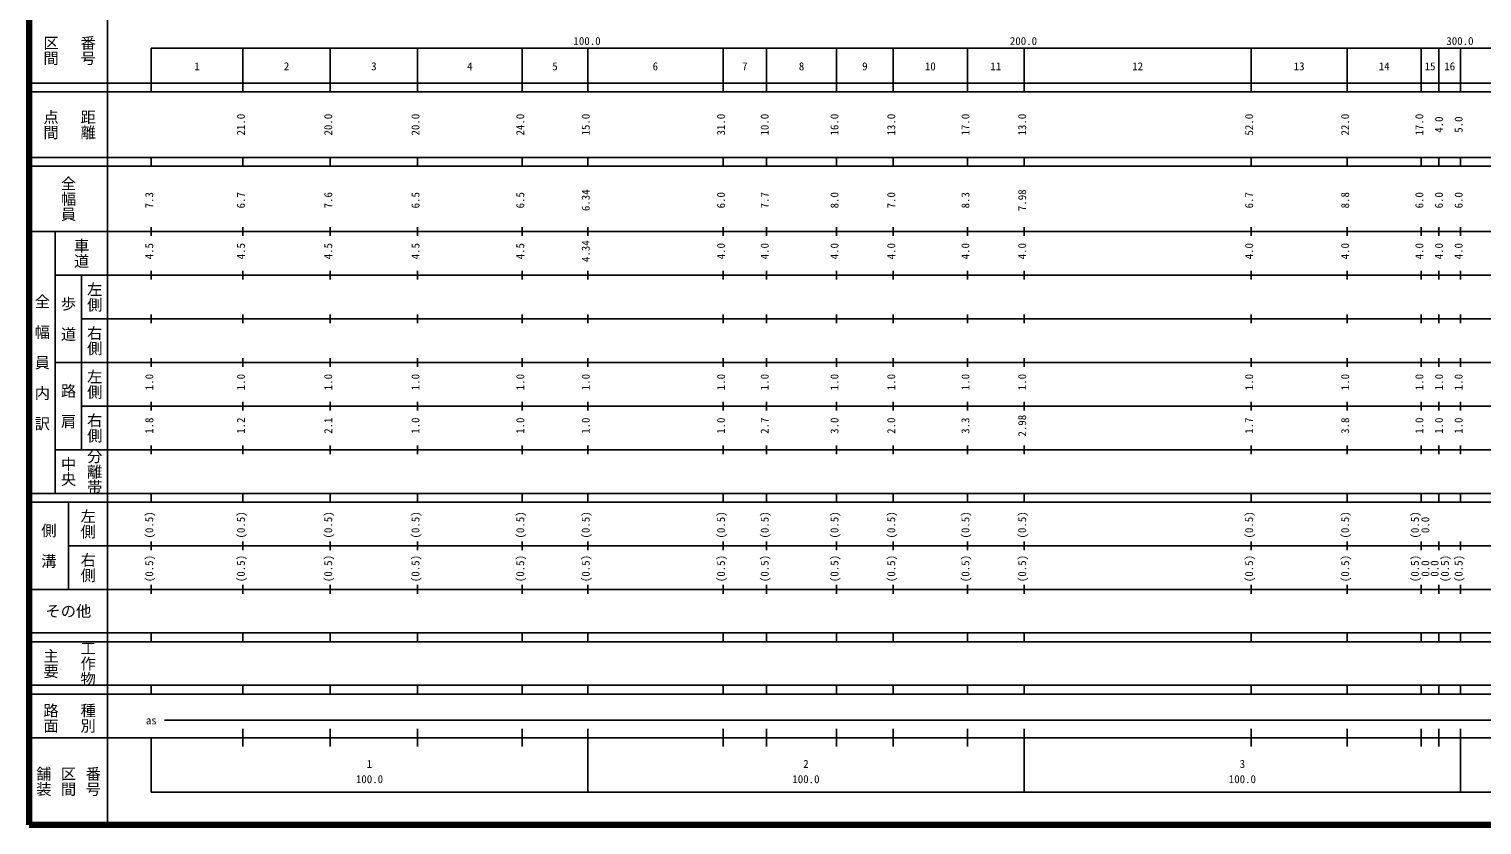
# Model space of a CAD drawing. Units: millimetres on the paper, enlarged 1000 times. Extents: x 40000 to 680000, y 20000 to 380000.
# Drawn here: x 40000 to 372888, y 20000 to 202409 of the extents above; entities that cross this region are included whole.
import ezdxf
from ezdxf.enums import TextEntityAlignment as Align

# ---------------------------------------------------------------- set-up
doc = ezdxf.new("R2010")
doc.units = ezdxf.units.MM
doc.header["$LTSCALE"] = 1000
doc.layers.add('M-TTL', color=2, linetype='Continuous', lineweight=140)
doc.layers.add('M-TTL-BAND', color=7, linetype='Continuous', lineweight=25)
doc.styles.add('@ＭＳ ゴシック', font='')
doc.styles.add('ＭＳ ゴシック', font='')
doc.styles.get('@ＭＳ ゴシック').set_extended_font_data('@MS Gothic')
doc.styles.get('ＭＳ ゴシック').set_extended_font_data('MS Gothic')

msp = doc.modelspace()

# ---------------------------------------------------------------- linework, layer by layer
at = {"layer": 'M-TTL'}
for p, q in [((40000, 380000), (40000, 20000)), ((40000, 20000), (680000, 20000))]:
    msp.add_line(p, q, dxfattribs=at)
at = {"layer": 'M-TTL-BAND'}
for p, q in [((58000, 370000), (58000, 20000)), ((68000, 198000), (579000, 198000)), ((68000, 198000), (68000, 188000)), ((89000, 188000), (89000, 198000)), ((109000, 188000), (109000, 198000)), ((129000, 188000), (129000, 198000)), ((153000, 188000), (153000, 198000)), ((168000, 188000), (168000, 198000)), ((199000, 188000), (199000, 198000)), ((209000, 188000), (209000, 198000)), ((225000, 188000), (225000, 198000)), ((238000, 188000), (238000, 198000)), ((255000, 188000), (255000, 198000)), ((268000, 188000), (268000, 198000)), ((320000, 188000), (320000, 198000)), ((342000, 188000), (342000, 198000)), ((359000, 188000), (359000, 198000)), ((363000, 188000), (363000, 198000)), ((368000, 188000), (368000, 198000)), ((40000, 190000), (579000, 190000)), ((40000, 188000), (579000, 188000)), ((40000, 173000), (579000, 173000)), ((40000, 171000), (579000, 171000)), ((68000, 171000), (68000, 173000)), ((89000, 171000), (89000, 173000)), ((109000, 171000), (109000, 173000)), ((129000, 171000), (129000, 173000)), ((153000, 171000), (153000, 173000)), ((168000, 171000), (168000, 173000)), ((199000, 171000), (199000, 173000)), ((209000, 171000), (209000, 173000)), ((225000, 171000), (225000, 173000)), ((238000, 171000), (238000, 173000)), ((255000, 171000), (255000, 173000)), ((268000, 171000), (268000, 173000)), ((320000, 171000), (320000, 173000)), ((342000, 171000), (342000, 173000)), ((359000, 171000), (359000, 173000)), ((363000, 171000), (363000, 173000)), ((368000, 171000), (368000, 173000)), ((68000, 155000), (68000, 157000)), ((89000, 155000), (89000, 157000)), ((109000, 155000), (109000, 157000)), ((129000, 155000), (129000, 157000)), ((153000, 155000), (153000, 157000)), ((168000, 155000), (168000, 157000)), ((199000, 155000), (199000, 157000)), ((209000, 155000), (209000, 157000)), ((225000, 155000), (225000, 157000)), ((238000, 155000), (238000, 157000)), ((255000, 155000), (255000, 157000)), ((268000, 155000), (268000, 157000)), ((320000, 155000), (320000, 157000)), ((342000, 155000), (342000, 157000)), ((359000, 155000), (359000, 157000)), ((363000, 155000), (363000, 157000)), ((368000, 155000), (368000, 157000)), ((40000, 156000), (579000, 156000)), ((46000, 96000), (46000, 156000)), ((68000, 145000), (68000, 147000)), ((89000, 145000), (89000, 147000)), ((109000, 145000), (109000, 147000)), ((129000, 145000), (129000, 147000)), ((153000, 145000), (153000, 147000)), ((168000, 145000), (168000, 147000)), ((199000, 145000), (199000, 147000)), ((209000, 145000), (209000, 147000)), ((225000, 145000), (225000, 147000)), ((238000, 145000), (238000, 147000)), ((255000, 145000), (255000, 147000)), ((268000, 145000), (268000, 147000)), ((320000, 145000), (320000, 147000)), ((342000, 145000), (342000, 147000)), ((359000, 145000), (359000, 147000)), ((363000, 145000), (363000, 147000)), ((368000, 145000), (368000, 147000)), ((46000, 146000), (579000, 146000)), ((52000, 146000), (52000, 106000)), ((68000, 135000), (68000, 137000)), ((89000, 135000), (89000, 137000)), ((109000, 135000), (109000, 137000)), ((129000, 135000), (129000, 137000)), ((153000, 135000), (153000, 137000)), ((168000, 135000), (168000, 137000)), ((199000, 135000), (199000, 137000)), ((209000, 135000), (209000, 137000)), ((225000, 135000), (225000, 137000)), ((238000, 135000), (238000, 137000)), ((255000, 135000), (255000, 137000)), ((268000, 135000), (268000, 137000)), ((320000, 135000), (320000, 137000)), ((342000, 135000), (342000, 137000)), ((359000, 135000), (359000, 137000)), ((363000, 135000), (363000, 137000)), ((368000, 135000), (368000, 137000)), ((52000, 136000), (579000, 136000)), ((68000, 125000), (68000, 127000)), ((89000, 125000), (89000, 127000)), ((109000, 125000), (109000, 127000)), ((129000, 125000), (129000, 127000)), ((153000, 125000), (153000, 127000)), ((168000, 125000), (168000, 127000)), ((199000, 125000), (199000, 127000)), ((209000, 125000), (209000, 127000)), ((225000, 125000), (225000, 127000)), ((238000, 125000), (238000, 127000)), ((255000, 125000), (255000, 127000)), ((268000, 125000), (268000, 127000)), ((320000, 125000), (320000, 127000)), ((342000, 125000), (342000, 127000)), ((359000, 125000), (359000, 127000)), ((363000, 125000), (363000, 127000)), ((368000, 125000), (368000, 127000)), ((46000, 126000), (579000, 126000)), ((68000, 115000), (68000, 117000)), ((89000, 115000), (89000, 117000)), ((109000, 115000), (109000, 117000)), ((129000, 115000), (129000, 117000)), ((153000, 115000), (153000, 117000)), ((168000, 115000), (168000, 117000)), ((199000, 115000), (199000, 117000)), ((209000, 115000), (209000, 117000)), ((225000, 115000), (225000, 117000)), ((238000, 115000), (238000, 117000)), ((255000, 115000), (255000, 117000)), ((268000, 115000), (268000, 117000)), ((320000, 115000), (320000, 117000)), ((342000, 115000), (342000, 117000)), ((359000, 115000), (359000, 117000)), ((363000, 115000), (363000, 117000)), ((368000, 115000), (368000, 117000)), ((52000, 116000), (579000, 116000)), ((68000, 105000), (68000, 107000)), ((89000, 105000), (89000, 107000)), ((109000, 105000), (109000, 107000)), ((129000, 105000), (129000, 107000)), ((153000, 105000), (153000, 107000)), ((168000, 105000), (168000, 107000)), ((199000, 105000), (199000, 107000)), ((209000, 105000), (209000, 107000)), ((225000, 105000), (225000, 107000)), ((238000, 105000), (238000, 107000)), ((255000, 105000), (255000, 107000)), ((268000, 105000), (268000, 107000)), ((320000, 105000), (320000, 107000)), ((342000, 105000), (342000, 107000)), ((359000, 105000), (359000, 107000)), ((363000, 105000), (363000, 107000)), ((368000, 105000), (368000, 107000)), ((46000, 106000), (579000, 106000)), ((40000, 96000), (579000, 96000)), ((40000, 94000), (579000, 94000)), ((49000, 94000), (49000, 74000)), ((68000, 94000), (68000, 96000)), ((89000, 94000), (89000, 96000)), ((109000, 94000), (109000, 96000)), ((129000, 94000), (129000, 96000)), ((153000, 94000), (153000, 96000)), ((168000, 94000), (168000, 96000)), ((199000, 94000), (199000, 96000)), ((209000, 94000), (209000, 96000)), ((225000, 94000), (225000, 96000)), ((238000, 94000), (238000, 96000)), ((255000, 94000), (255000, 96000)), ((268000, 94000), (268000, 96000)), ((320000, 94000), (320000, 96000)), ((342000, 94000), (342000, 96000)), ((359000, 94000), (359000, 96000)), ((363000, 94000), (363000, 96000)), ((368000, 94000), (368000, 96000)), ((49000, 84000), (579000, 84000)), ((68000, 83000), (68000, 85000)), ((89000, 83000), (89000, 85000)), ((109000, 83000), (109000, 85000)), ((129000, 83000), (129000, 85000)), ((153000, 83000), (153000, 85000)), ((168000, 83000), (168000, 85000)), ((199000, 83000), (199000, 85000)), ((209000, 83000), (209000, 85000)), ((225000, 83000), (225000, 85000)), ((238000, 83000), (238000, 85000)), ((255000, 83000), (255000, 85000)), ((268000, 83000), (268000, 85000)), ((320000, 83000), (320000, 85000)), ((342000, 83000), (342000, 85000)), ((359000, 83000), (359000, 85000)), ((363000, 83000), (363000, 85000)), ((368000, 83000), (368000, 85000)), ((40000, 74000), (579000, 74000)), ((68000, 73000), (68000, 75000)), ((89000, 73000), (89000, 75000)), ((109000, 73000), (109000, 75000)), ((129000, 73000), (129000, 75000)), ((153000, 73000), (153000, 75000)), ((168000, 73000), (168000, 75000)), ((199000, 73000), (199000, 75000)), ((209000, 73000), (209000, 75000)), ((225000, 73000), (225000, 75000)), ((238000, 73000), (238000, 75000)), ((255000, 73000), (255000, 75000)), ((268000, 73000), (268000, 75000)), ((320000, 73000), (320000, 75000)), ((342000, 73000), (342000, 75000)), ((359000, 73000), (359000, 75000)), ((363000, 73000), (363000, 75000)), ((368000, 73000), (368000, 75000)), ((40000, 64000), (579000, 64000)), ((68000, 62000), (68000, 64000)), ((89000, 62000), (89000, 64000)), ((109000, 62000), (109000, 64000)), ((129000, 62000), (129000, 64000)), ((153000, 62000), (153000, 64000)), ((168000, 62000), (168000, 64000)), ((199000, 62000), (199000, 64000)), ((209000, 62000), (209000, 64000)), ((225000, 62000), (225000, 64000)), ((238000, 62000), (238000, 64000)), ((255000, 62000), (255000, 64000)), ((268000, 62000), (268000, 64000)), ((320000, 62000), (320000, 64000)), ((342000, 62000), (342000, 64000)), ((359000, 62000), (359000, 64000)), ((363000, 62000), (363000, 64000)), ((368000, 62000), (368000, 64000)), ((40000, 62000), (579000, 62000)), ((40000, 52000), (579000, 52000)), ((40000, 50000), (579000, 50000)), ((68000, 50000), (68000, 52000)), ((89000, 50000), (89000, 52000)), ((109000, 50000), (109000, 52000)), ((129000, 50000), (129000, 52000)), ((153000, 50000), (153000, 52000)), ((168000, 50000), (168000, 52000)), ((199000, 50000), (199000, 52000)), ((209000, 50000), (209000, 52000)), ((225000, 50000), (225000, 52000)), ((238000, 50000), (238000, 52000)), ((255000, 50000), (255000, 52000)), ((268000, 50000), (268000, 52000)), ((320000, 50000), (320000, 52000)), ((342000, 50000), (342000, 52000)), ((359000, 50000), (359000, 52000)), ((363000, 50000), (363000, 52000)), ((368000, 50000), (368000, 52000)), ((71000, 44000), (562000, 44000)), ((40000, 40000), (579000, 40000)), ((68000, 40000), (68000, 27500)), ((89000, 38000), (89000, 42000)), ((109000, 38000), (109000, 42000)), ((129000, 38000), (129000, 42000)), ((153000, 38000), (153000, 42000)), ((168000, 27500), (168000, 42000)), ((199000, 38000), (199000, 42000)), ((209000, 38000), (209000, 42000)), ((225000, 38000), (225000, 42000)), ((238000, 38000), (238000, 42000)), ((255000, 38000), (255000, 42000)), ((268000, 27500), (268000, 42000)), ((320000, 38000), (320000, 42000)), ((342000, 38000), (342000, 42000)), ((359000, 38000), (359000, 42000)), ((363000, 38000), (363000, 42000)), ((368000, 27500), (368000, 42000)), ((68000, 27500), (579000, 27500))]:
    msp.add_line(p, q, dxfattribs=at)

# ---------------------------------------------------------------- texts
at = {"layer": 'M-TTL-BAND', "style": '@ＭＳ ゴシック'}
for s, p in [('区間', (45000, 197500)), ('番号', (53500, 197500)), ('点間', (45000, 180500)), ('距離', (53500, 180500)), ('全幅員', (49000, 163500)), ('車道', (52000, 151000)), ('左側', (55000, 141000)), ('全\u3000幅\u3000員\u3000内\u3000訳', (43000, 126000)), ('歩\u3000道', (49000, 136000)), ('右側', (55000, 131000)), ('左側', (55000, 121000)), ('路\u3000肩', (49000, 116000)), ('右側', (55000, 111000)), ('中央', (49000, 101000)), ('分離帯', (55000, 101000)), ('左側', (53500, 89000)), ('側\u3000溝', (44500, 84000)), ('右側', (53500, 79000)), ('主要', (45000, 57000)), ('工作物', (53500, 57000)), ('路面', (45000, 44500)), ('種別', (53500, 44500)), ('舗装', (43333, 30000)), ('番号', (54667, 30000)), ('区間', (49000, 30000))]:
    msp.add_text(s, height=2566, rotation=270, dxfattribs=at).set_placement(p, align=Align.MIDDLE_CENTER)
at = {"layer": 'M-TTL-BAND', "style": 'ＭＳ ゴシック'}
for s, p in [('100.0', (167844, 198195)), ('200.0', (267844, 198195)), ('300.0', (367844, 198195)), ('1', (78500, 192405)), ('2', (99000, 192405)), ('3', (119000, 192405)), ('4', (141000, 192405)), ('5', (160500, 192405)), ('6', (183500, 192405)), ('7', (204000, 192405)), ('8', (217000, 192405)), ('9', (231500, 192405)), ('10', (246500, 192405)), ('11', (261500, 192405)), ('12', (294000, 192405)), ('13', (331000, 192405)), ('14', (350500, 192405)), ('15', (361000, 192405)), ('16', (365500, 192405)), ('as', (68000, 42500)), ('1', (118000, 32523)), ('2', (218000, 32523)), ('3', (318000, 32523)), ('100.0', (118000, 29033)), ('100.0', (218000, 29033)), ('100.0', (318000, 29033))]:
    msp.add_text(s, height=1833, dxfattribs=at).set_placement(p, align=Align.BOTTOM_CENTER)
for s, p in [('21.0', (90000, 180500)), ('20.0', (110000, 180500)), ('20.0', (130000, 180500)), ('24.0', (154000, 180500)), ('15.0', (169000, 180500)), ('31.0', (200000, 180500)), ('10.0', (210000, 180500)), ('16.0', (226000, 180500)), ('13.0', (239000, 180500)), ('17.0', (256000, 180500)), ('13.0', (269000, 180500)), ('52.0', (321000, 180500)), ('22.0', (343000, 180500)), ('17.0', (360000, 180500)), ('4.0', (364500, 180500)), ('5.0', (369000, 180500)), ('7.3', (69000, 163174)), ('6.7', (90000, 163174)), ('7.6', (110000, 163174)), ('6.5', (130000, 163174)), ('6.5', (154000, 163174)), ('6.34', (169000, 163174)), ('6.0', (200000, 163174)), ('7.7', (210000, 163174)), ('8.0', (226000, 163174)), ('7.0', (239000, 163174)), ('8.3', (256000, 163174)), ('7.98', (269000, 163174)), ('6.7', (321000, 163174)), ('8.8', (343000, 163174)), ('6.0', (360000, 163174)), ('6.0', (364500, 163174)), ('6.0', (369000, 163174)), ('4.5', (69000, 151500)), ('4.5', (90000, 151500)), ('4.5', (110000, 151500)), ('4.5', (130000, 151500)), ('4.5', (154000, 151500)), ('4.34', (169000, 151500)), ('4.0', (200000, 151500)), ('4.0', (210000, 151500)), ('4.0', (226000, 151500)), ('4.0', (239000, 151500)), ('4.0', (256000, 151500)), ('4.0', (269000, 151500)), ('4.0', (321000, 151500)), ('4.0', (343000, 151500)), ('4.0', (360000, 151500)), ('4.0', (364500, 151500)), ('4.0', (369000, 151500)), ('1.0', (69000, 121500)), ('1.0', (90000, 121500)), ('1.0', (110000, 121500)), ('1.0', (130000, 121500)), ('1.0', (154000, 121500)), ('1.0', (169000, 121500)), ('1.0', (200000, 121500)), ('1.0', (210000, 121500)), ('1.0', (226000, 121500)), ('1.0', (239000, 121500)), ('1.0', (256000, 121500)), ('1.0', (269000, 121500)), ('1.0', (321000, 121500)), ('1.0', (343000, 121500)), ('1.0', (360000, 121500)), ('1.0', (364500, 121500)), ('1.0', (369000, 121500)), ('1.8', (69000, 111500)), ('1.2', (90000, 111500)), ('2.1', (110000, 111500)), ('1.0', (130000, 111500)), ('1.0', (154000, 111500)), ('1.0', (169000, 111500)), ('1.0', (200000, 111500)), ('2.7', (210000, 111500)), ('3.0', (226000, 111500)), ('2.0', (239000, 111500)), ('3.3', (256000, 111500)), ('2.98', (269000, 111500)), ('1.7', (321000, 111500)), ('3.8', (343000, 111500)), ('1.0', (360000, 111500)), ('1.0', (364500, 111500)), ('1.0', (369000, 111500)), ('(0.5)', (69000, 88764)), ('(0.5)', (90000, 88764)), ('(0.5)', (110000, 88764)), ('(0.5)', (130000, 88764)), ('(0.5)', (154000, 88764)), ('(0.5)', (169000, 88764)), ('(0.5)', (200000, 88764)), ('(0.5)', (210000, 88764)), ('(0.5)', (226000, 88764)), ('(0.5)', (239000, 88764)), ('(0.5)', (256000, 88764)), ('(0.5)', (269000, 88764)), ('(0.5)', (321000, 88764)), ('(0.5)', (343000, 88764)), ('(0.5)', (359000, 88764)), ('0.0', (361370, 88764)), ('(0.5)', (69000, 78764)), ('(0.5)', (90000, 78764)), ('(0.5)', (110000, 78764)), ('(0.5)', (130000, 78764)), ('(0.5)', (154000, 78764)), ('(0.5)', (169000, 78764)), ('(0.5)', (200000, 78764)), ('(0.5)', (210000, 78764)), ('(0.5)', (226000, 78764)), ('(0.5)', (239000, 78764)), ('(0.5)', (256000, 78764)), ('(0.5)', (269000, 78764)), ('(0.5)', (321000, 78764)), ('(0.5)', (343000, 78764)), ('(0.5)', (359000, 78764)), ('0.0', (361370, 78764)), ('0.0', (363500, 78764)), ('(0.5)', (365870, 78764)), ('(0.5)', (369000, 78764))]:
    msp.add_text(s, height=1833, rotation=90, dxfattribs=at).set_placement(p, align=Align.BOTTOM_CENTER)
msp.add_text('その他', height=2566, dxfattribs=at).set_placement((49000, 69000), align=Align.MIDDLE_CENTER)

doc.saveas('drawing.dxf')
